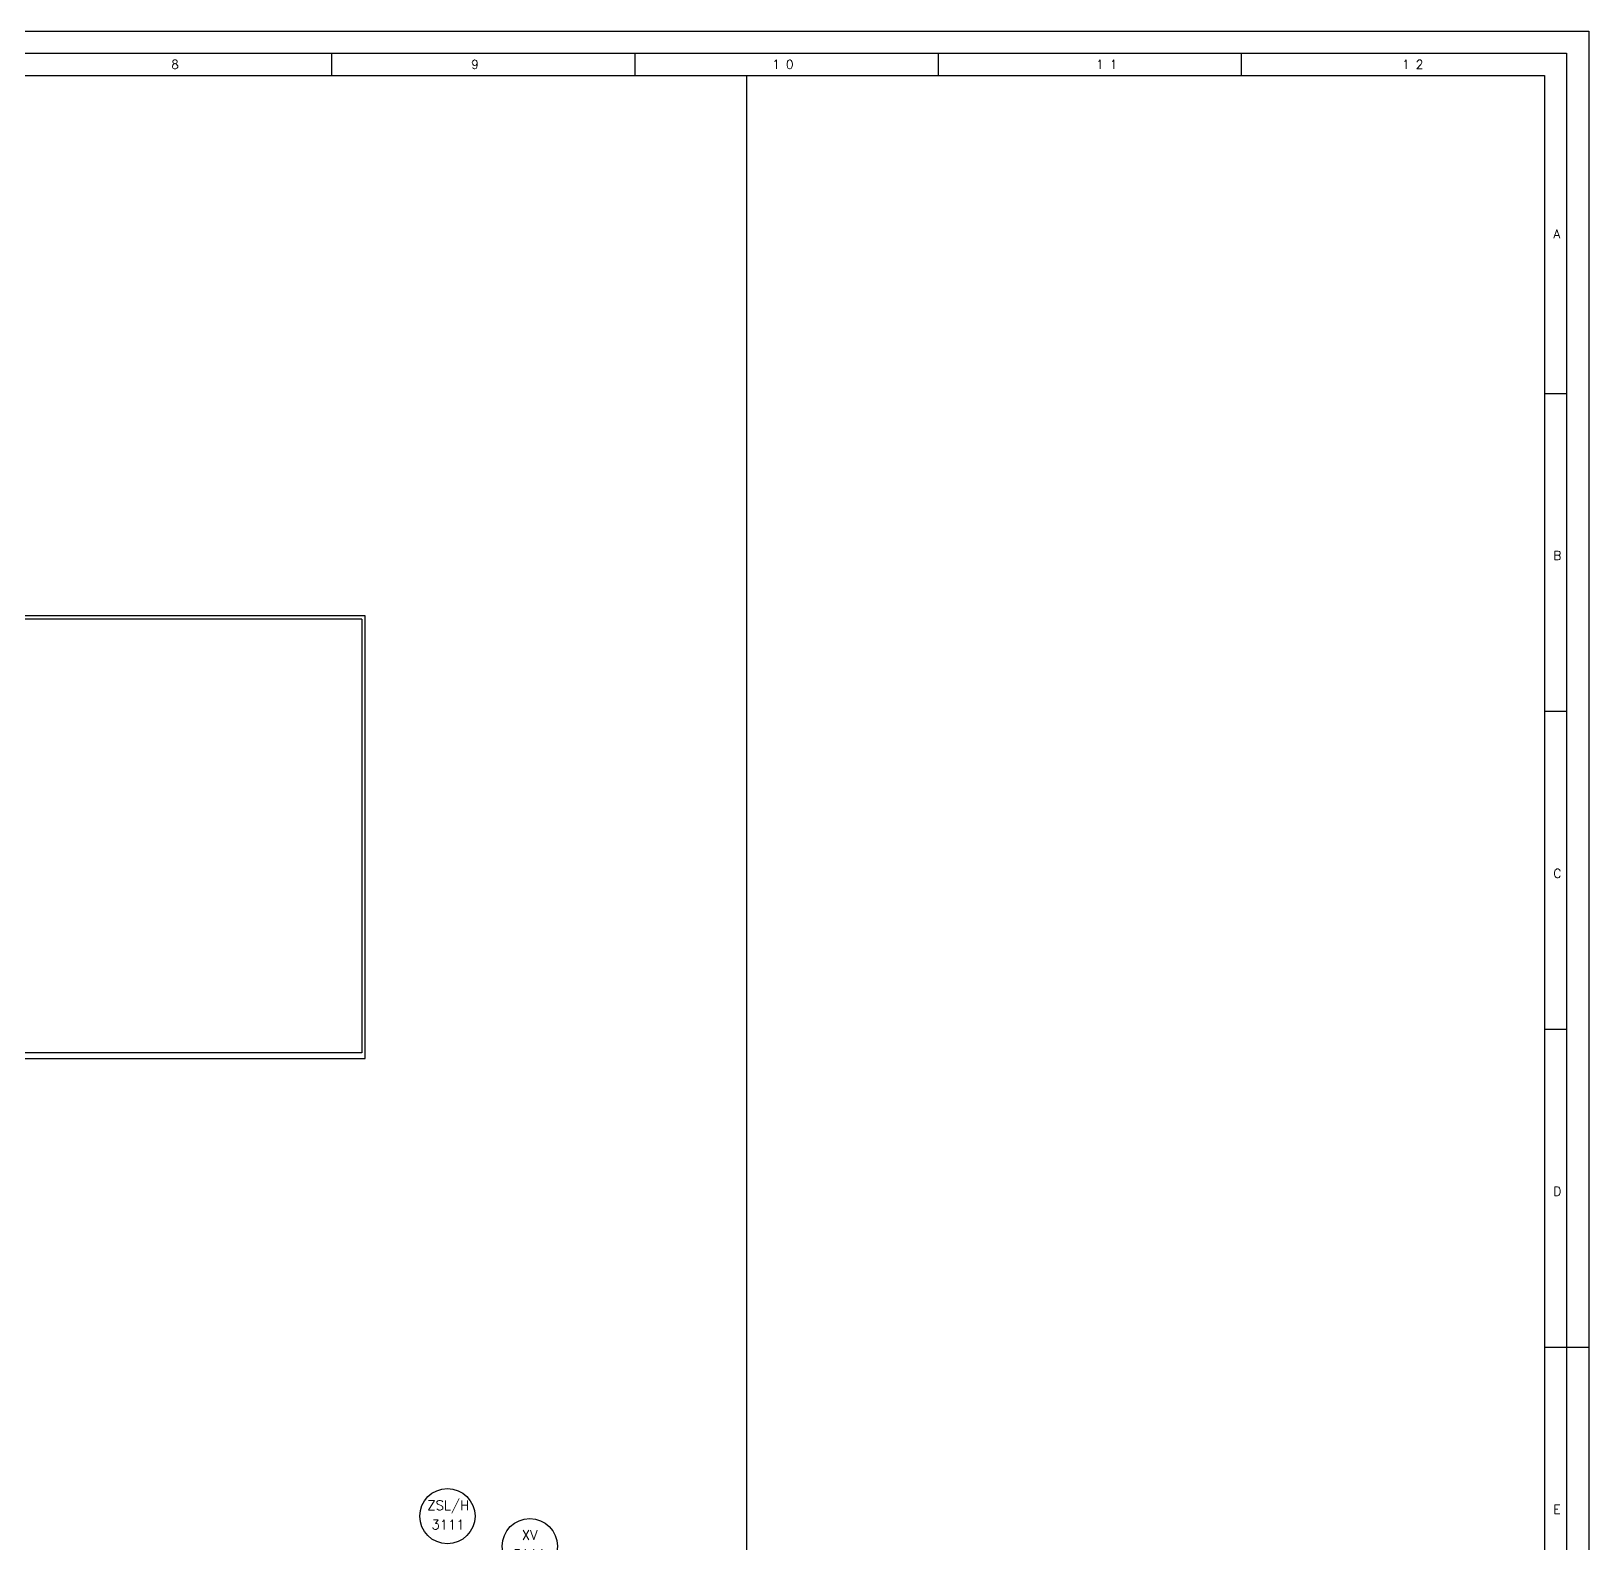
# Model space of a CAD drawing. Header units: millimetres. Extents: x 559 to 3993, y 623 to 920.
# Drawn here: x 3339.7 to 3515.2, y 749 to 919.5 of the extents above; entities that cross this region are included whole.
import ezdxf
from ezdxf.enums import TextEntityAlignment as Align

# ---------------------------------------------------------------- set-up
doc = ezdxf.new("R2010")
doc.units = ezdxf.units.MM
for name, color, linetype in [('CAJETIN', 1, 'Continuous'), ('FORMATO', 7, 'Continuous'), ('INSTRUMENTOS', 1, 'Continuous'), ('TUBERIA', 5, 'Continuous')]:
    doc.layers.add(name, color=color, linetype=linetype)
doc.styles.add('PY', font='ROMANS.shx')

# ---------------------------------------------------------------- blocks, each defined once
blk = doc.blocks.new('MARCO-A1')
at = {"layer": 'FORMATO', "color": 5}
for p, q in [((557.33, 589), (557.33, 584)), ((625.75, 589), (625.75, 584)), ((694.17, 589), (694.17, 584)), ((762.58, 589), (762.58, 584)), ((831, 512.25), (836, 512.25)), ((831, 440.5), (836, 440.5)), ((831, 368.75), (836, 368.75)), ((831, 297), (836, 297))]:
    blk.add_line(p, q, dxfattribs=at)
at = {"layer": 'FORMATO', "color": 1, "linetype": 'Continuous'}
blk.add_line((836, 297), (841, 297), dxfattribs=at)
at = {"layer": 'FORMATO', "color": 1}
blk.add_lwpolyline([(0, 594), (841, 594), (841, 0), (0, 0)], close=True, dxfattribs=at)
at = {"layer": 'FORMATO', "color": 5}
blk.add_lwpolyline([(5, 589), (836, 589), (836, 5), (5, 5)], close=True, dxfattribs=at)
at = {"layer": 'FORMATO', "color": 8, "linetype": 'Continuous'}
blk.add_lwpolyline([(10, 584), (831, 584), (831, 10), (10, 10)], close=True, dxfattribs=at)
at = {"layer": 'FORMATO', "color": 1, "style": 'PY'}
for s, p in [('8', (521.17, 585.5)), ('9', (588.85, 585.5)), ('1 0', (656.77, 585.5)), ('1 1', (729.83, 585.5)), ('1 2', (798.88, 585.5)), ('A', (833, 547.25)), ('B', (833, 474.67)), ('C', (833, 402.92)), ('D', (833, 331.17)), ('E', (833, 259.42))]:
    blk.add_text(s, height=2, dxfattribs=at).set_placement(p)
blk = doc.blocks.new('SEÑAL CIR')
at = {"color": 1}
blk.add_circle((0, 5.7), 5.7, dxfattribs=at)
at = {"layer": 'INSTRUMENTOS', "linetype": 'Continuous', "style": 'PY', "flags": 4}
for p in [(0.18, 6.94), (0.13, 2.95)]:
    blk.add_attdef('---', text='', height=2, dxfattribs=at).set_placement(p, align=Align.CENTER)

msp = doc.modelspace()

# ---------------------------------------------------------------- linework, layer by layer
at = {"layer": 'CAJETIN', "color": 8, "linetype": 'Continuous'}
msp.add_line((3420.33, 627.88), (3420.33, 914.54), dxfattribs=at)
at = {"layer": 'TUBERIA', "color": 5, "linetype": 'Continuous'}
msp.add_line((3377.35, 853.63), (3290.83, 853.63), dxfattribs=at)
at = {"layer": 'TUBERIA', "color": 4, "linetype": 'Continuous'}
msp.add_line((3376.97, 853.25), (3290.83, 853.25), dxfattribs=at)
msp.add_lwpolyline([(3376.97, 853.25), (3376.97, 804.37), (3124.25, 804.37), (3124.25, 751.79), (3135.52, 751.79)], dxfattribs=at)
at = {"layer": 'TUBERIA', "color": 5, "linetype": 'Continuous'}
msp.add_lwpolyline([(3135.91, 752.17), (3124.71, 752.17), (3124.71, 803.73), (3377.35, 803.73), (3377.35, 853.63)], dxfattribs=at)

# ---------------------------------------------------------------- block references
at = {"xscale": 0.499409123998651, "yscale": 0.499409123998651, "zscale": 0.499409123998651}
msp.add_blockref('MARCO-A1', (3095.21, 622.89), dxfattribs=at)
at = {"linetype": 'Continuous'}
ref = msp.add_blockref('SEÑAL CIR', (3386.61, 749.06), dxfattribs=dict(at, xscale=0.5458906107165858, yscale=0.5458906107165858, zscale=0.5458906107165858))
ref.add_attrib('---', 'ZSL/H', dxfattribs={"layer": 'INSTRUMENTOS', "color": 7, "linetype": 'Continuous', "height": 1.092, "style": 'PY'}).set_placement((3386.71, 752.85), align=Align.CENTER)
ref.add_attrib('---', '3111', dxfattribs={"layer": 'INSTRUMENTOS', "color": 7, "linetype": 'Continuous', "height": 1.092, "style": 'PY'}).set_placement((3386.68, 750.67), align=Align.CENTER)
ref = msp.add_blockref('SEÑAL CIR', (3395.89, 745.67), dxfattribs=dict(at, xscale=0.545890610716515, yscale=0.545890610716515, zscale=0.545890610716515))
ref.add_attrib('---', 'XV', dxfattribs={"layer": 'INSTRUMENTOS', "color": 7, "linetype": 'Continuous', "height": 1.092, "style": 'PY'}).set_placement((3395.89, 749.5), align=Align.CENTER)
ref.add_attrib('---', '3111', dxfattribs={"layer": 'INSTRUMENTOS', "color": 7, "linetype": 'Continuous', "height": 1.092, "style": 'PY'}).set_placement((3395.84, 747.33), align=Align.CENTER)

doc.saveas('drawing.dxf')
